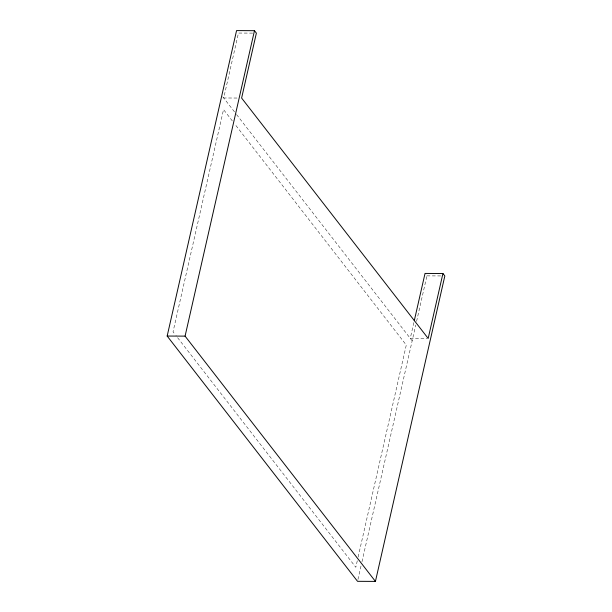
<?xml version="1.0" encoding="UTF-8"?>
<svg xmlns="http://www.w3.org/2000/svg" width="612" height="612" viewBox="0 0 612 612"><rect width="100%" height="100%" fill="white"/><g stroke="black" fill="none" stroke-linecap="round" stroke-linejoin="round"><path stroke-width="0.46" stroke-dasharray="3.06 2.29" d="M357.286 560.768L355.809 567.278L175.973 335.575M358.127 557.05L406.292 345.053L234.664 123.915M413.857 322.585L410.269 338.352L427.237 338.428M357.951 579.457L361.126 565.473M361.975 561.74L415.755 325.033M416.596 321.323L426.924 275.874L425.975 274.65M252.603 33.109L238.466 33.048L223.709 97.981L237.854 98.042M426.924 275.874L441.061 275.935M222.76 96.757L235.995 113.801M236.576 114.559L412.174 340.8M232.323 120.893L223.533 109.571L173.043 331.796L175.384 334.818"/><path stroke-width="0.92" d="M442.935 273.503L444.832 275.951L375.439 581.4L357.53 581.316L167.168 336.049L236.561 30.6L254.47 30.684L256.374 33.132L241.618 98.058L428.178 338.436L442.935 273.503L425.026 273.426L414.278 320.726M375.439 581.4L185.076 336.126L254.47 30.684M167.168 336.049L185.076 336.126"/></g></svg>
